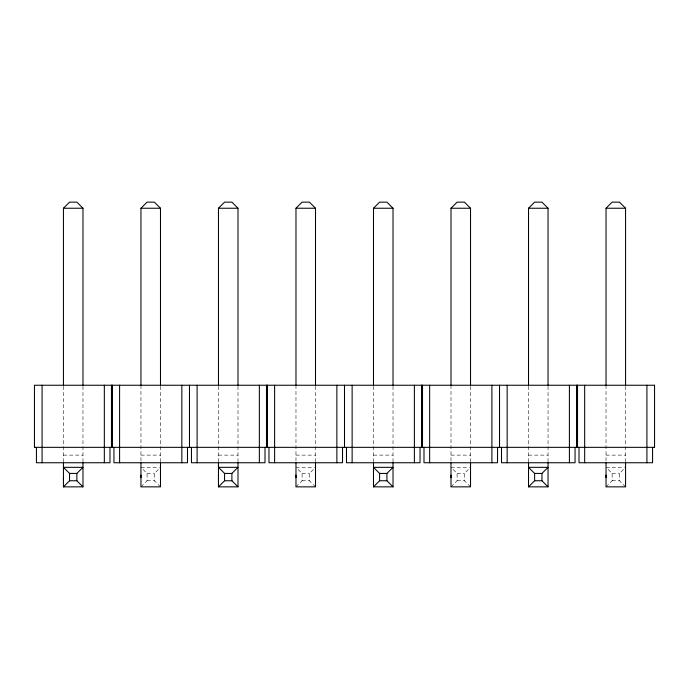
<?xml version="1.0" encoding="UTF-8"?>
<svg xmlns="http://www.w3.org/2000/svg" width="689" height="689" viewBox="0 0 689 689"><rect width="100%" height="100%" fill="white"/><g stroke="black" fill="none" stroke-linecap="round" stroke-linejoin="round"><path stroke-width="0.52" stroke-dasharray="3.44 2.58" d="M140.952 486.856L147.058 480.758L147.058 473.429L142.313 468.684M160.485 486.856L154.379 480.758L154.379 473.429L160.485 467.331M295.977 486.856L302.083 480.758L302.083 473.429L297.338 468.684M315.51 486.856L309.404 480.758L309.404 473.429L315.51 467.331M451.002 486.856L457.108 480.758L457.108 473.429L452.363 468.684M470.535 486.856L464.429 480.758L464.429 473.429L470.535 467.331M606.027 486.856L612.133 480.758L612.133 473.429L607.388 468.684M625.56 486.856L619.454 480.758L619.454 473.429L625.56 467.331M63.44 455.119L82.973 455.119M140.952 455.119L160.485 455.119M218.465 455.119L237.998 455.119M295.977 455.119L315.51 455.119M373.49 455.119L393.023 455.119M451.002 455.119L470.535 455.119M528.515 455.119L548.048 455.119M606.027 455.119L625.56 455.119M140.952 467.331L159.46 467.331M295.977 467.331L314.485 467.331M451.002 467.331L469.51 467.331M606.027 467.331L624.535 467.331M147.058 473.429L154.379 473.429M302.083 473.429L309.404 473.429M457.108 473.429L464.429 473.429M612.133 473.429L619.454 473.429M147.058 480.758L154.379 480.758M302.083 480.758L309.404 480.758M457.108 480.758L464.429 480.758M612.133 480.758L619.454 480.758M625.56 386.314L625.56 462M606.027 385.237L606.027 462M548.048 386.314L548.048 462M528.515 386.314L528.515 462M470.535 386.314L470.535 462M451.002 385.237L451.002 462M393.023 386.314L393.023 462M373.49 386.314L373.49 462M315.51 386.314L315.51 462M295.977 385.237L295.977 462M237.998 386.314L237.998 462M218.465 386.314L218.465 462M160.485 386.314L160.485 462M140.952 385.237L140.952 462M82.973 386.314L82.973 462M63.44 386.314L63.44 462"/><path stroke-width="1.03" d="M63.44 479.759L63.44 477.563M140.952 477.563L140.952 475.126M218.465 477.563L218.465 475.126M295.977 477.563L295.977 475.126M373.49 477.563L373.49 475.126M451.002 477.563L451.002 475.126M528.515 477.563L528.515 475.126M606.027 477.563L606.027 475.126M63.44 385.349L63.44 208.242L69.546 202.144L76.867 202.144L82.973 208.242L82.973 385.349M140.952 385.349L140.952 208.242L147.058 202.144L154.379 202.144L160.485 208.242L160.485 385.349M218.465 385.349L218.465 208.242L224.571 202.144L231.892 202.144L237.998 208.242L237.998 385.349M295.977 385.349L295.977 208.242L302.083 202.144L309.404 202.144L315.51 208.242L315.51 385.349M63.44 486.856L69.546 480.758L76.867 480.758L82.973 486.856L63.44 486.856L63.44 462.732M76.867 480.758L76.867 473.429L82.973 467.331L63.44 467.331L69.546 473.429L69.546 480.758M373.49 385.349L373.49 208.242L379.596 202.144L386.917 202.144L393.023 208.242L393.023 385.349M451.002 385.349L451.002 208.242L457.108 202.144L464.429 202.144L470.535 208.242L470.535 385.349M218.465 486.856L224.571 480.758L231.892 480.758L237.998 486.856L218.465 486.856L218.465 462.732M231.892 480.758L231.892 473.429L237.998 467.331L218.465 467.331L224.571 473.429L224.571 480.758M528.515 385.349L528.515 208.242L534.621 202.144L541.942 202.144L548.048 208.242L548.048 385.349M606.027 385.349L606.027 208.242L612.133 202.144L619.454 202.144L625.56 208.242L625.56 385.349M373.49 486.856L379.596 480.758L386.917 480.758L393.023 486.856L373.49 486.856L373.49 462.732M386.917 480.758L386.917 473.429L393.023 467.331L373.49 467.331L379.596 473.429L379.596 480.758M528.515 486.856L534.621 480.758L541.942 480.758L548.048 486.856L528.515 486.856L528.515 462.732M541.942 480.758L541.942 473.429L548.048 467.331L528.515 467.331L534.621 473.429L534.621 480.758M63.44 208.242L82.973 208.242M140.952 208.242L160.485 208.242M218.465 208.242L237.998 208.242M295.977 208.242L315.51 208.242M373.49 208.242L393.023 208.242M451.002 208.242L470.535 208.242M528.515 208.242L548.048 208.242M606.027 208.242L625.56 208.242M34.467 447.342L654.533 447.342M69.546 473.429L76.867 473.429M224.571 473.429L231.892 473.429M379.596 473.429L386.917 473.429M534.621 473.429L541.942 473.429M646.919 385.237L646.919 462.75M625.56 462.732L625.56 486.856L606.027 486.856L606.027 462.732M584.668 385.237L584.668 462.75M577.537 385.237L577.537 447.497M577.038 385.237L577.038 447.497M576.538 385.237L576.538 447.497M569.407 385.237L569.407 462.75M548.048 462.732L548.048 486.856M507.156 385.237L507.156 462.75M499.525 385.237L499.525 447.497M491.894 385.237L491.894 462.75M470.535 462.732L470.535 486.856L451.002 486.856L451.002 462.732M429.643 385.237L429.643 462.75M422.512 385.237L422.512 447.497M422.012 385.237L422.012 447.497M421.513 385.237L421.513 447.497M414.382 385.237L414.382 462.75M393.023 462.732L393.023 486.856M352.131 385.237L352.131 462.75M344.5 385.237L344.5 447.497M336.869 385.237L336.869 462.75M315.51 462.732L315.51 486.856L295.977 486.856L295.977 462.732M274.618 385.237L274.618 462.75M267.487 385.237L267.487 447.497M266.988 385.237L266.988 447.497M266.488 385.237L266.488 447.497M259.357 385.237L259.357 462.75M237.998 462.732L237.998 486.856M197.106 385.237L197.106 462.75M189.475 385.237L189.475 447.497M181.844 385.237L181.844 462.75M160.485 462.732L160.485 486.856L140.952 486.856L140.952 462.732M119.593 385.237L119.593 462.75M112.462 385.237L112.462 447.497M111.962 385.237L111.962 447.497M111.463 385.237L111.463 447.497M104.332 385.237L104.332 462.75M82.973 462.732L82.973 486.856M42.081 385.237L42.081 462.75M654.55 385.237L34.45 385.237L34.45 447.497L36.431 447.497L36.431 462.75L109.982 462.75L109.982 447.497L113.943 447.497L113.943 462.75L187.494 462.75L187.494 447.497L191.456 447.497L191.456 462.75L265.007 462.75L265.007 447.497L268.968 447.497L268.968 462.75L342.519 462.75L342.519 447.497L346.481 447.497L346.481 462.75L420.032 462.75L420.032 447.497L423.993 447.497L423.993 462.75L497.544 462.75L497.544 447.497L501.506 447.497L501.506 462.75L575.057 462.75L575.057 447.497L579.018 447.497L579.018 462.75L652.569 462.75L652.569 447.497L654.55 447.497L654.55 385.237"/></g></svg>
